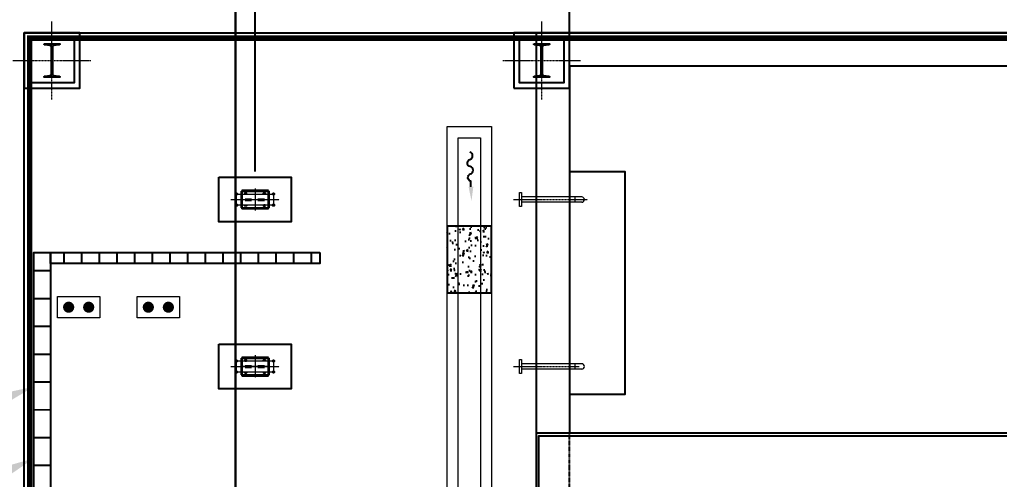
# Model space of a CAD drawing. Header units: inches. Extents: x 8618018 to 8935006, y 2431589 to 2567223.
# Drawn here: x 8647645 to 8656448, y 2520875 to 2525007 of the extents above; entities that cross this region are included whole.
import ezdxf
from ezdxf import colors
from ezdxf.entities.mleader import LeaderData, LeaderLine
from ezdxf.math import Vec2, Vec3

# ---------------------------------------------------------------- set-up
doc = ezdxf.new("R2010")
doc.units = ezdxf.units.IN
doc.header["$MEASUREMENT"] = 0
for name, pattern in [('CENTER', [2, 1.25, -0.25, 0.25, -0.25]), ('HIDDEN', [0.375, 0.25, -0.125]), ('PHANTOM', [2.5, 1.25, -0.25, 0.25, -0.25, 0.25, -0.25])]:
    doc.linetypes.add(name, pattern=pattern)
doc.layers.get('Defpoints').update_dxf_attribs({"color": 252})
for name, color, linetype in [('CCT', 4, 'Continuous'), ('Civil', 252, 'Continuous'), ('EXISTING', 252, 'Continuous'), ('Handrail', 252, 'FENCELINE1'), ('HIDDEN', 252, 'HIDDEN'), ('LAY-ROAD CARREGE WAY', 252, 'Continuous'), ('LCS', 4, 'Continuous'), ('MOTOR LOCATION', 3, 'Continuous'), ('PUMP', 252, 'Continuous'), ('SKID', 252, 'Continuous'), ('STR', 252, 'Continuous'), ('T', 3, 'Continuous'), ('valve', 252, 'Continuous')]:
    doc.layers.add(name, color=color, linetype=linetype)
for name, color, linetype, lineweight in [('CL', 252, 'CENTER', 5), ('DIM', 252, 'Continuous', 13), ('PCT', 2, 'Continuous', 15), ('PUDDLE', 252, 'Continuous', 5), ('Rev', 252, 'Continuous', 0), ('TRENCH', 252, 'Continuous', 13)]:
    doc.layers.add(name, color=color, linetype=linetype, lineweight=lineweight)
doc.styles.add('ISOCPEUR', font='isocpeur.ttf')
doc.styles.add('Roman', font='romans')
doc.styles.get("Standard").update_dxf_attribs({"font": 'arial.ttf'})
doc.linetypes.add('FENCELINE1', pattern='A,6.35,-2.54,[133,ltypeshp.shx,S=2.54,R=0,X=-2.54,Y=0],-2.54,25.4', length=36.83)
doc.dimstyles.new('DIM', dxfattribs={"dimscale": 175, "dimtxt": 2.5, "dimasz": 2.5, "dimexe": 0.875, "dimexo": 0.875, "dimgap": 1, "dimtad": 1, "dimdec": 0, "dimzin": 9, "dimdsep": 46, "dimtxsty": 'ISOCPEUR', "dimblk": 'OBLIQUE', "dimcen": 0.09, "dimclrd": 256, "dimclre": 256, "dimclrt": 252, "dimadec": 0, "dimazin": 0, "dimtfac": 1, "dimtdec": 0, "dimtmove": 0, "dimatfit": 3, "dimfxl": 1, "dimtfill": 1, "dimtolj": 1, "dimtzin": 0, "dimarcsym": 0})
pattern_1 = [(270, (8201163.03, 2032475.8), (158.75, -1e-13), [])]
pattern_2 = [(360, (53450169, -17299748.7), (1e-13, 250), [])]

# ---------------------------------------------------------------- blocks, each defined once
blk = doc.blocks.new('COL')
at = {"layer": 'Civil'}
blk.add_lwpolyline([(-250, -250), (250, -250), (250, 250), (-250, 250)], close=True, dxfattribs=at)
at = {"layer": 'CL', "ltscale": 0.25}
for p, q in [((0, -350), (0, 350)), ((-350, 0), (350, 0))]:
    blk.add_line(p, q, dxfattribs=at)
at = {"layer": 'STR'}
blk.add_lwpolyline([(-200, 200), (200, 200), (200, -200), (-200, -200)], close=True, dxfattribs=at)
blk.add_lwpolyline([(-70, 150), (70, 150), (70, 147.6, -0.414214), (63, 140.6), (17.8, 134.2, 0.414214), (3.8, 120.2), (3.8, -120.2, 0.414214), (17.8, -134.2), (63, -140.6, -0.414214), (70, -147.6), (70, -150), (-70, -150), (-70, -147.6, -0.414214), (-63, -140.6), (-17.9, -134.2, 0.414214), (-3.9, -120.2), (-3.9, 120.2, 0.414214), (-17.9, 134.2), (-63, 140.6, -0.414214), (-70, 147.6)], format="xyb", close=True, dxfattribs=at)
blk = doc.blocks.new('15SO')
for p, q in [((-0.69, 1.28), (-0.88, 1.28)), ((-0.88, -1.28), (-0.88, 1.28)), ((-0.69, 2.5), (-0.69, 1.28)), ((0, 2.5), (-0.69, 2.5)), ((0, -2.5), (0, 2.5)), ((-0.69, -1.28), (-0.88, -1.28)), ((-0.69, -1.28), (-0.69, -2.5)), ((-0.69, -2.5), (0, -2.5))]:
    blk.add_line(p, q)
blk = doc.blocks.new('FLOW')
at = {"layer": 'Civil'}
blk.add_lwpolyline([(0, 125), (0, 175, -0.747781), (0, 239.8, 0.747781), (0, 304.6, -0.747781), (0, 369.4, 0.747781), (0, 434.2)], format="xyb", dxfattribs=at)
blk.add_solid([(20.8, 125), (-20.8, 125), (0, 0)], dxfattribs=at)
blk = doc.blocks.new('FEED PUMP')
at = {"layer": 'CL'}
for p, q in [((9179055.3, 2576716.8), (9179067.3, 2576716.8)), ((9179060.8, 2576706.3), (9179060.8, 2576727.1)), ((9179174.5, 2576717.6), (9179166.1, 2576717.6)), ((9179170.4, 2576707), (9179170.2, 2576727.8)), ((9179055.3, 2576548.8), (9179067.3, 2576548.8)), ((9179060.8, 2576559.3), (9179060.8, 2576538.5)), ((9179174.5, 2576548), (9179166.1, 2576548)), ((9179170.1, 2576559.3), (9179170.1, 2576538.5))]:
    blk.add_line(p, q, dxfattribs=at)
at = {"layer": 'PUMP'}
for p, q in [((9179197.2, 2576752.3), (9179033.7, 2576752.3)), ((9179033.7, 2576752.3), (9179033.7, 2576513.3)), ((9179197.2, 2576513.3), (9179197.2, 2576752.3)), ((9179033.7, 2576513.3), (9179197.2, 2576513.3))]:
    blk.add_line(p, q, dxfattribs=at)
for points in [[(9179057.8, 2576722.3, -1), (9179063.8, 2576722.3), (9179063.8, 2576711.3, -0.999993), (9179057.8, 2576711.3), (9179057.8, 2576722.3)], [(9179173.2, 2576723.1, 1), (9179167.2, 2576723), (9179167.4, 2576712, 0.999993), (9179173.4, 2576712.1), (9179173.2, 2576723.1)], [(9179057.8, 2576543.3, 1), (9179063.8, 2576543.3), (9179063.8, 2576554.3, 0.999993), (9179057.8, 2576554.3), (9179057.8, 2576543.3)], [(9179173.1, 2576543.3, -1), (9179167.1, 2576543.3), (9179167.1, 2576554.3, -0.999993), (9179173.1, 2576554.3), (9179173.1, 2576543.3)]]:
    blk.add_lwpolyline(points, format="xyb", dxfattribs=at)
blk = doc.blocks.new('A$Cd2db8d9c')
at = {"layer": 'CL'}
for p, q in [((0, 100), (0, -100)), ((-216.2, 0), (216.2, 0))]:
    blk.add_line(p, q, dxfattribs=at)
at = {"layer": 'CL', "ltscale": 0.4}
blk.add_line((-117, 0), (117, 0), dxfattribs=at)
at = {"layer": 'CL'}
blk.add_lwpolyline([(-166.2, 50), (166.2, 50), (166.2, -50), (-166.2, -50)], close=True, dxfattribs=at)
at = {"layer": 'SKID'}
for p, q in [((-125, 75), (125, 75)), ((-125, 75), (-125, -75)), ((125, 75), (125, -75)), ((-125, -75), (125, -75))]:
    blk.add_line(p, q, dxfattribs=at)
at = {"layer": 'SKID', "linetype": 'HIDDEN', "ltscale": 0.25}
for p, q in [((-125, 5), (125, 5)), ((-125, -5), (125, -5))]:
    blk.add_line(p, q, dxfattribs=at)
at = {"layer": 'SKID'}
for centre in [(-166.2, 50), (166.2, 50), (-166.2, -50), (166.2, -50)]:
    blk.add_circle(centre, 7, dxfattribs=at)
at = {"layer": 'valve', "rotation": 90}
blk.add_blockref('FEED PUMP', (2576632.8, -9179116.8), dxfattribs=at)
blk = doc.blocks.new('A$C43806556')
at = {"layer": 'Civil'}
h = blk.add_hatch(dxfattribs=at)
h.set_pattern_fill('AR-CONC', color=256)
h.set_pattern_definition([(50, (-8701283.7, -2495286.25), (182.184669, -15.9390855), [19.05, -209.55]), (355, (-8701283.7, -2495286.25), (-35.2434214, 191.0568452), [15.24, -167.640584]), (100.4514447, (-8701268.52, -2495287.58), (146.941247, 175.117752), [16.1900088, -178.0902446]), (46.1842, (-8701283.7, -2495235.45), (271.079041, -42.042328), [28.575, -314.325]), (96.6355576, (-8701261.1, -2495238.96), (237.404134, 247.4261246), [24.285023, -267.135608]), (351.184151, (-8701283.7, -2495235.45), (237.404134, 247.426125), [22.859967, -251.459732]), (21, (-8701258.3, -2495248.15), (151.6143913, -102.2651982), [19.05, -209.55]), (326, (-8701258.3, -2495248.15), (61.8020283, 184.187966), [15.24, -167.64]), (71.451445, (-8701245.66, -2495256.68), (213.4164193, 81.922769), [16.1900088, -178.0899376]), (37.5, (-8701283.7, -2495286.25), (3.08860325, 84.55503887), [0, -165.608, 0, -170.18, 0, -168.275]), (7.5, (-8701283.7, -2495286.25), (66.8196625, 100.1805748), [0, -97.028, 0, -161.798, 0, -64.135]), (327.5, (-8701340.34, -2495286.25), (135.59059517, -5.728744), [0, -63.5, 0, -198.12, 0, -262.89]), (317.5, (-8701365.74, -2495286.25), (148.1291814, 25.426491), [0, -82.55, 0, -131.572, 0, -186.69])])
h.paths.add_polyline_path([(3800, -2337.8), (4200, -2337.8), (4200, -1737.8), (3800, -1737.8)])
at = {"color": 252, "linetype": 'PHANTOM', "const_width": 20}
blk.add_lwpolyline([(1900, 1500), (1900, -4850, 0.414214), (2900, -5850), (5525, -5850)], format="xyb", dxfattribs=at)
at = {"layer": 'Civil'}
blk.add_line((10200, -3600), (4600, -3600), dxfattribs=at)
for points in [[(3800, -7400), (0, -7400), (0, 0), (11900, 0), (11900, -7400)], [(11700, -4800), (11700, 0), (4600, 0), (4600, -6900)], [(10200, -300), (4900, -300), (4900, -3600)], [(4900, -3250), (5400, -3250), (5400, -1250), (4900, -1250)]]:
    blk.add_lwpolyline(points, dxfattribs=at)
for points in [[(1749.6, -1300), (2400, -1300), (2400, -1700), (1749.6, -1700)], [(3800, -2337.8), (4200, -2337.8), (4200, -1737.8), (3800, -1737.8)], [(1749.6, -2800), (2400, -2800), (2400, -3200), (1749.6, -3200)]]:
    blk.add_lwpolyline(points, close=True, dxfattribs=at)
at = {"layer": 'CL'}
for p, q in [((2074.8, -1400), (2074.8, -1600)), ((1858.6, -1500), (2291, -1500))]:
    blk.add_line(p, q, dxfattribs=at)
at = {"layer": 'CL', "ltscale": 0.4}
blk.add_line((1957.8, -1500), (2191.8, -1500), dxfattribs=at)
at = {"layer": 'CL', "ltscale": 0.25}
for p, q in [((4395.7, -1500), (5060.8, -1500)), ((4395.7, -3000), (4986.1, -3000))]:
    blk.add_line(p, q, dxfattribs=at)
at = {"layer": 'CL'}
blk.add_lwpolyline([(1908.6, -1450), (2241, -1450), (2241, -1550), (1908.6, -1550)], close=True, dxfattribs=at)
at = {"layer": 'Handrail', "linetype": 'FENCELINE1', "ltscale": 0.01}
blk.add_lwpolyline([(4900.1, -5075), (4625, -5075), (4625, -3625), (10225, -3625), (10225, -625)], dxfattribs=at)
at = {"layer": 'HIDDEN', "ltscale": 0.5}
blk.add_line((4900.1, -4800), (4900.1, -3600), dxfattribs=at)
at = {"layer": 'PUDDLE'}
for p, q in [((5010, -1475.9), (4472.4, -1475.9)), ((4950, -1524.2), (4950, -1475.9)), ((5010, -1524.2), (4472.4, -1524.2)), ((5010, -2975.9), (4472.4, -2975.9)), ((4950, -3024.2), (4950, -2975.9)), ((5010, -3024.2), (4472.4, -3024.2))]:
    blk.add_line(p, q, dxfattribs=at)
for centre in [(5010, -1500), (5010, -3000)]:
    blk.add_arc(centre, 24.1, 270, 90, dxfattribs=at)
at = {"layer": 'SKID'}
for p, q in [((1949.8, -1425), (2199.8, -1425)), ((1949.8, -1425), (1949.8, -1575)), ((2199.8, -1425), (2199.8, -1575)), ((1949.8, -1575), (2199.8, -1575))]:
    blk.add_line(p, q, dxfattribs=at)
at = {"layer": 'SKID', "linetype": 'HIDDEN', "ltscale": 0.25}
for p, q in [((1949.8, -1495), (2199.8, -1495)), ((1949.8, -1505), (2199.8, -1505))]:
    blk.add_line(p, q, dxfattribs=at)
at = {"layer": 'SKID'}
for centre in [(1908.6, -1450), (2241, -1450), (1908.6, -1550), (2241, -1550)]:
    blk.add_circle(centre, 7, dxfattribs=at)
at = {"layer": 'TRENCH'}
for points in [[(14300, -8050), (3800, -8050), (3800, -7550), (3800, -7550), (3800, -844.5), (4200, -844.5), (4200, -7550), (14300, -7550)], [(3900, -7650), (3900, -944.5), (4100, -944.5), (4100, -7650)]]:
    blk.add_lwpolyline(points, dxfattribs=at)
at = {"color": 7}
for p in [(250, -250), (4650, -250)]:
    blk.add_blockref('COL', p, dxfattribs=at)
blk.add_blockref('A$Cd2db8d9c', (2074.8, -3000))
at = {"layer": 'EXISTING', "xscale": 1.012500000000001, "yscale": 1.012500000000001, "zscale": 1.012500000000001, "rotation": 2.038940563262742}
blk.add_blockref('FLOW', (4019.3, -1512.4), dxfattribs=at)
at = {"layer": 'PUDDLE', "xscale": -25.4, "yscale": 25.4, "zscale": 25.4}
for p in [(4450, -1500), (4450, -3000)]:
    blk.add_blockref('15SO', p, dxfattribs=at)
at = {"layer": 'valve', "rotation": 90}
blk.add_blockref('FEED PUMP', (2578707.6, -9180615.5), dxfattribs=at)
blk = doc.blocks.new('_Oblique')
at = {"color": 0, "linetype": 'ByBlock', "lineweight": -2}
blk.add_line((-0.5, -0.5), (0.5, 0.5), dxfattribs=at)
blk = doc.blocks.new('*D234')
at = {"layer": 'Defpoints', "color": 0, "transparency": 16777216}
for p in [(24505, 58799), (24505, 53249.8), (31005, 53249.8)]:
    blk.add_point(p, dxfattribs=at)
at = {"layer": 'DIM', "lineweight": -2, "transparency": 16777216}
for p, q in [((24505, 53402.9), (24505, 58952.1)), ((31005, 53402.9), (31005, 58952.1)), ((31005, 58799), (24505, 58799))]:
    blk.add_line(p, q, dxfattribs=at)
at = {"layer": 'DIM', "lineweight": -2, "transparency": 16777216, "xscale": 437.5, "yscale": 437.5, "zscale": 437.5, "rotation": 180}
blk.add_blockref('_Oblique', (24505, 58799), dxfattribs=at)
at = {"layer": 'DIM', "lineweight": -2, "transparency": 16777216, "xscale": 437.5, "yscale": 437.5, "zscale": 437.5}
blk.add_blockref('_Oblique', (31005, 58799), dxfattribs=at)
at = {"layer": 'DIM', "color": 252, "transparency": 16777216, "insert": (27755, 59192.7), "char_height": 437.5, "attachment_point": 5, "style": 'ISOCPEUR', "bg_fill": 3, "box_fill_scale": 1.1, "bg_fill_color": 256, "bg_fill_true_color": 13158600, "bg_fill_transparency": 0}
blk.add_mtext('\\A1;6500', dxfattribs=at)
blk = doc.blocks.new('*D235')
at = {"layer": 'Defpoints', "color": 0, "transparency": 16777216}
for p in [(21679.8, 58799), (24505, 53249.8), (21679.8, 52149.8)]:
    blk.add_point(p, dxfattribs=at)
at = {"layer": 'DIM', "lineweight": -2, "transparency": 16777216}
for p, q in [((21679.8, 52302.9), (21679.8, 58952.1)), ((24505, 53402.9), (24505, 58952.1)), ((24505, 58799), (21679.8, 58799))]:
    blk.add_line(p, q, dxfattribs=at)
at = {"layer": 'DIM', "lineweight": -2, "transparency": 16777216, "xscale": 437.5, "yscale": 437.5, "zscale": 437.5, "rotation": 180}
blk.add_blockref('_Oblique', (21679.8, 58799), dxfattribs=at)
at = {"layer": 'DIM', "lineweight": -2, "transparency": 16777216, "xscale": 437.5, "yscale": 437.5, "zscale": 437.5}
blk.add_blockref('_Oblique', (24505, 58799), dxfattribs=at)
at = {"layer": 'DIM', "color": 252, "transparency": 16777216, "insert": (23092.4, 59192.7), "char_height": 437.5, "attachment_point": 5, "style": 'ISOCPEUR', "bg_fill": 3, "box_fill_scale": 1.1, "bg_fill_color": 256, "bg_fill_true_color": 13158600, "bg_fill_transparency": 0}
blk.add_mtext('\\A1;2825', dxfattribs=at)
blk = doc.blocks.new('*D236')
at = {"layer": 'Defpoints', "color": 0, "transparency": 16777216}
for p in [(19150.1, 58799), (19150.1, 53599.8), (21679.8, 52149.8)]:
    blk.add_point(p, dxfattribs=at)
at = {"layer": 'DIM', "lineweight": -2, "transparency": 16777216}
for p, q in [((19150.1, 53752.9), (19150.1, 58952.1)), ((21679.8, 52302.9), (21679.8, 58952.1)), ((21679.8, 58799), (19150.1, 58799))]:
    blk.add_line(p, q, dxfattribs=at)
at = {"layer": 'DIM', "lineweight": -2, "transparency": 16777216, "xscale": 437.5, "yscale": 437.5, "zscale": 437.5, "rotation": 180}
blk.add_blockref('_Oblique', (19150.1, 58799), dxfattribs=at)
at = {"layer": 'DIM', "lineweight": -2, "transparency": 16777216, "xscale": 437.5, "yscale": 437.5, "zscale": 437.5}
blk.add_blockref('_Oblique', (21679.8, 58799), dxfattribs=at)
at = {"layer": 'DIM', "color": 252, "transparency": 16777216, "insert": (20414.9, 59192.7), "char_height": 437.5, "attachment_point": 5, "style": 'ISOCPEUR', "bg_fill": 3, "box_fill_scale": 1.1, "bg_fill_color": 256, "bg_fill_true_color": 13158600, "bg_fill_transparency": 0}
blk.add_mtext('\\A1;2530', dxfattribs=at)
blk = doc.blocks.new('LCS')
at = {"layer": 'T', "color": 4, "lineweight": 0}
blk.add_lwpolyline([(-590, 295), (-210, 295), (-210, 105), (-590, 105)], close=True, dxfattribs=at)
at = {"layer": 'T', "color": 4, "const_width": 50}
for points in [[(-515, 200, 1), (-465, 200, 1)], [(-335, 200, 1), (-285, 200, 1)]]:
    blk.add_lwpolyline(points, format="xyb", close=True, dxfattribs=at)
at = {"layer": 'MOTOR LOCATION', "color": 4, "style": 'Roman'}
blk.add_attdef('XXX', (246.1, 103.3), '', height=240, dxfattribs=at)
blk = doc.blocks.new('GA CRM')
at = {"linetype": 'PHANTOM', "const_width": 50}
blk.add_lwpolyline([(19655, 53499.8), (31455, 53499.8), (31455, 46199.8), (19655, 46199.8)], close=True, dxfattribs=at)
at = {"layer": 'LAY-ROAD CARREGE WAY', "color": 252}
blk.add_arc((23500, 52560), 9000, 90, 180, dxfattribs=at)
at = {"layer": 'Rev'}
blk.add_blockref('A$C43806556', (19605, 53549.8), dxfattribs=at)
at = {"layer": 'DIM'}
dim = blk.add_linear_dim(base=(24505, 58799), p1=(31005, 53249.8), p2=(24505, 53249.8), dimstyle='DIM', override={"dimtmove": 1}, dxfattribs=at)
dim.commit()
dim.dimension.update_dxf_attribs({"geometry": '*D234', "text_midpoint": (27755, 59192.7)})
dim = blk.add_linear_dim(base=(21679.8, 58799), p1=(24505, 53249.8), p2=(21679.8, 52149.8), dimstyle='DIM', override={"dimtmove": 1}, dxfattribs=at)
dim.commit()
dim.dimension.update_dxf_attribs({"geometry": '*D235', "text_midpoint": (23092.4, 59192.7)})
dim = blk.add_linear_dim(base=(19150.1, 58799), p1=(21679.8, 52149.8), p2=(19150.1, 53599.8), dimstyle='DIM', override={"dimtmove": 1}, dxfattribs=at)
dim.commit()
dim.dimension.update_dxf_attribs({"geometry": '*D236', "text_midpoint": (20414.9, 59192.7)})

msp = doc.modelspace()

# ---------------------------------------------------------------- block references
at = {"color": 252}
msp.add_blockref('GA CRM', (8628081, 2471340), dxfattribs=at)

# ---------------------------------------------------------------- next in the draw order: hatches: boundary and pattern name
at = {"layer": 'CCT'}
h = msp.add_hatch(dxfattribs=at)
h.set_pattern_fill('ANSI31', color=256, scale=2000, angle=675, style=0)
h.set_pattern_definition(pattern_2)
h.paths.add_polyline_path([(8647923.7, 2522914.8), (8647773.7, 2522914.8), (8647773.7, 2518286.8), (8647923.7, 2518286.4)])
h = msp.add_hatch(dxfattribs=at)
h.set_pattern_fill('ANSI31', color=256, scale=50, angle=225, style=0)
h.set_pattern_definition(pattern_1)
h.paths.add_polyline_path([(8650341.5, 2522814.8), (8650341.5, 2522914.7), (8647923.4, 2522914.8), (8647923.4, 2522814.8)])
at = {"layer": 'PCT'}
h = msp.add_hatch(dxfattribs=at)
h.set_pattern_fill('ANSI31', color=256, scale=2000, angle=675, style=0)
h.set_pattern_definition(pattern_2)
h.paths.add_polyline_path([(8647923.7, 2522914.8), (8647773.7, 2522914.8), (8647773.7, 2518286.8), (8647923.7, 2518286.4)])
h = msp.add_hatch(dxfattribs=at)
h.set_pattern_fill('ANSI31', color=256, scale=50, angle=225, style=0)
h.set_pattern_definition(pattern_1)
h.paths.add_polyline_path([(8650341.5, 2522814.8), (8650341.5, 2522914.7), (8647923.4, 2522914.8), (8647923.4, 2522814.8)])

# ---------------------------------------------------------------- next in the draw order: linework, layer by layer
at = {"layer": 'CCT'}
for points in [[(8647773.7, 2518286.8), (8647773.7, 2522914.8), (8647923.7, 2522914.8), (8647923.7, 2518286.4)], [(8650341.5, 2522914.7), (8650341.5, 2522814.7), (8647923.8, 2522814.8), (8647923.7, 2522914.8)]]:
    msp.add_lwpolyline(points, close=True, dxfattribs=at)
at = {"layer": 'PCT'}
for points in [[(8647773.7, 2518286.8), (8647773.7, 2522914.8), (8647923.7, 2522914.8), (8647923.7, 2518286.4)], [(8650341.5, 2522914.7), (8650341.5, 2522814.7), (8647923.8, 2522814.8), (8647923.7, 2522914.8)]]:
    msp.add_lwpolyline(points, close=True, dxfattribs=at)

# ---------------------------------------------------------------- next in the draw order: block references
at = {"layer": 'LCS'}
for p in [(8648576.1, 2522222.3, 59545), (8649291.9, 2522222.3, 59545)]:
    msp.add_blockref('LCS', p, dxfattribs=at)

# ---------------------------------------------------------------- next in the draw order: leaders
at = {"layer": 'CCT', "lineweight": 0}
ml = msp.add_multileader_mtext('Standard', dxfattribs=at)
ml.set_content('', color=256)
ml.set_leader_properties()
ml.build(insert=Vec2(0, 0))
ml.multileader.update_dxf_attribs({"text_right_attachment_type": 6, "dogleg_length": 1700, "arrow_head_size": 480})
ctx = ml.context
ctx.base_point, ctx.char_height, ctx.arrow_head_size, ctx.landing_gap_size, ctx.plane_origin = Vec3(8639739.5, 2520959.7), 0.432, 480, 0.216, Vec3(8648212.6, 2518029.9)
ctx.right_attachment = 6
notes = []
notes.append((ctx, [(0, (1, 1, 0), (8645874, 2520959.9), (-1, 0), 6134.1, [(0, [(8647773.7, 2521708.3)], 0, [])])]))
ctx.mtext.insert, ctx.mtext.text_direction, ctx.mtext.rotation, ctx.mtext.flow_direction = Vec3(8639739.7, 2520959.4), Vec3(-1, 0), 3.141593, 5
at = {"layer": 'PCT', "lineweight": 0}
ml = msp.add_multileader_mtext('Standard', dxfattribs=at)
ml.set_content('', color=256)
ml.set_leader_properties()
ml.build(insert=Vec2(0, 0))
ml.multileader.update_dxf_attribs({"text_right_attachment_type": 6, "dogleg_length": 1700, "arrow_head_size": 480})
ctx = ml.context
ctx.base_point, ctx.char_height, ctx.arrow_head_size, ctx.landing_gap_size, ctx.plane_origin = Vec3(8640283.1, 2520109.3), 9.6, 480, 4.8, Vec3(8648212.6, 2517184.2)
ctx.right_attachment, ctx.text_align_type = 6, 2
notes.append((ctx, [(0, (1, 1, 0), (8645745.9, 2520114.1), (-1, 0), 5453.2, [(0, [(8647773.7, 2521063.5)], 0, [])])]))
ctx.mtext.insert, ctx.mtext.text_direction, ctx.mtext.rotation, ctx.mtext.alignment, ctx.mtext.flow_direction = Vec3(8640287.9, 2520104.5), Vec3(-1, 0), 3.141593, 3, 5
for ctx, leaders in notes:
    for number, flags, end, landing, length, lines in leaders:
        leader = LeaderData()
        leader.index, (leader.has_last_leader_line, leader.has_dogleg_vector, leader.attachment_direction) = number, flags
        leader.last_leader_point, leader.dogleg_vector, leader.dogleg_length = Vec3(end), Vec3(landing), length
        for number, points, colour, breaks in lines:
            line = LeaderLine()
            line.index, line.vertices, line.color, line.breaks = number, Vec3.list(points), colors.encode_raw_color(colour), breaks
            leader.lines.append(line)
        ctx.leaders.append(leader)

doc.saveas('drawing.dxf')
